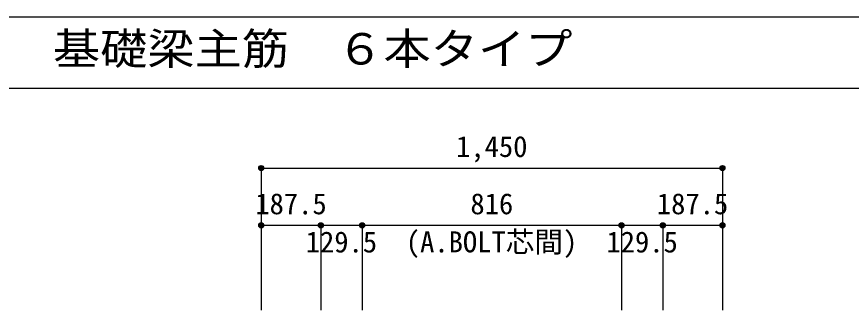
# Model space of a CAD drawing. Units: millimetres at full size, sheet at 1:30. Extents: x -5973 to 5954, y -4195 to 4201.
# Drawn here: x -942 to 1683, y 3278 to 4201 of the extents above; entities that cross this region are included whole.
import ezdxf
from ezdxf.enums import TextEntityAlignment as Align

# ---------------------------------------------------------------- set-up
doc = ezdxf.new("R2010")
doc.units = ezdxf.units.MM
doc.header["$LTSCALE"] = 30
doc.header["$PDMODE"] = 32
doc.header["$PDSIZE"] = 15
for name, color, linetype in [('0-7_文字', 4, 'Continuous'), ('0-D_寸法', 4, 'Continuous'), ('6-7_文字', 7, 'Continuous'), ('F-0_枠', 6, 'Continuous')]:
    doc.layers.add(name, color=color, linetype=linetype)
doc.styles.add('ＭＳ ゴシック', font='')
doc.styles.get('ＭＳ ゴシック').set_extended_font_data('MS Gothic')

msp = doc.modelspace()

# ---------------------------------------------------------------- linework, layer by layer
at = {"layer": '0-D_寸法'}
for p, q in [((-172.56, 3725.34), (-172.56, 3545.34)), ((-172.56, 3725.34), (1277.44, 3725.34)), ((1277.44, 3725.34), (1277.44, 3545.34)), ((-172.56, 3545.34), (-172.56, 3278.3)), ((-172.56, 3545.34), (-172.56, 3278.3)), ((14.94, 3545.34), (-172.56, 3545.34)), ((144.44, 3545.34), (14.94, 3545.34)), ((14.94, 3545.34), (14.94, 3278.3)), ((960.44, 3545.34), (144.44, 3545.34)), ((144.44, 3545.34), (144.44, 3278.3)), ((1089.94, 3545.34), (960.44, 3545.34)), ((960.44, 3545.34), (960.44, 3278.3)), ((1089.94, 3545.34), (1089.94, 3278.3)), ((1277.44, 3545.34), (1089.94, 3545.34)), ((1277.44, 3545.34), (1277.44, 3278.3))]:
    msp.add_line(p, q, dxfattribs=at)
for centre, radius in [((-172.56, 3725.34), 8), ((-172.56, 3725.34), 7.2), ((-172.56, 3725.34), 6.4), ((-172.56, 3725.34), 5.6), ((-172.56, 3725.34), 4.8), ((-172.56, 3725.34), 4), ((-172.56, 3725.34), 3.2), ((-172.56, 3725.34), 2.4), ((-172.56, 3725.34), 1.6), ((1277.44, 3725.34), 8), ((1277.44, 3725.34), 7.2), ((1277.44, 3725.34), 6.4), ((1277.44, 3725.34), 5.6), ((1277.44, 3725.34), 4.8), ((1277.44, 3725.34), 4), ((1277.44, 3725.34), 3.2), ((1277.44, 3725.34), 2.4), ((1277.44, 3725.34), 1.6), ((-172.56, 3725.34), 0.8), ((1277.44, 3725.34), 0.8), ((-172.56, 3545.34), 8), ((-172.56, 3545.34), 7.2), ((-172.56, 3545.34), 6.4), ((-172.56, 3545.34), 5.6), ((-172.56, 3545.34), 4.8), ((-172.56, 3545.34), 4), ((-172.56, 3545.34), 3.2), ((-172.56, 3545.34), 2.4), ((-172.56, 3545.34), 1.6), ((-172.56, 3545.34), 0.8), ((14.94, 3545.34), 8), ((14.94, 3545.34), 7.2), ((14.94, 3545.34), 6.4), ((14.94, 3545.34), 5.6), ((14.94, 3545.34), 4.8), ((14.94, 3545.34), 4), ((14.94, 3545.34), 3.2), ((14.94, 3545.34), 2.4), ((14.94, 3545.34), 1.6), ((14.94, 3545.34), 0.8), ((144.44, 3545.34), 8), ((144.44, 3545.34), 7.2), ((144.44, 3545.34), 6.4), ((144.44, 3545.34), 5.6), ((144.44, 3545.34), 4.8), ((144.44, 3545.34), 4), ((144.44, 3545.34), 3.2), ((144.44, 3545.34), 2.4), ((144.44, 3545.34), 1.6), ((144.44, 3545.34), 0.8), ((960.44, 3545.34), 8), ((960.44, 3545.34), 7.2), ((960.44, 3545.34), 6.4), ((960.44, 3545.34), 5.6), ((960.44, 3545.34), 4.8), ((960.44, 3545.34), 4), ((960.44, 3545.34), 3.2), ((960.44, 3545.34), 2.4), ((960.44, 3545.34), 1.6), ((960.44, 3545.34), 0.8), ((1089.94, 3545.34), 8), ((1089.94, 3545.34), 7.2), ((1089.94, 3545.34), 6.4), ((1089.94, 3545.34), 5.6), ((1089.94, 3545.34), 4.8), ((1089.94, 3545.34), 4), ((1089.94, 3545.34), 3.2), ((1089.94, 3545.34), 2.4), ((1089.94, 3545.34), 1.6), ((1089.94, 3545.34), 0.8), ((1277.44, 3545.34), 8), ((1277.44, 3545.34), 7.2), ((1277.44, 3545.34), 6.4), ((1277.44, 3545.34), 5.6), ((1277.44, 3545.34), 4.8), ((1277.44, 3545.34), 4), ((1277.44, 3545.34), 3.2), ((1277.44, 3545.34), 2.4), ((1277.44, 3545.34), 1.6), ((1277.44, 3545.34), 0.8)]:
    msp.add_circle(centre, radius, dxfattribs=at)
at = {"layer": '0-D_寸法', "color": 7}
for p in [(-172.56, 3725.34), (-172.56, 3725.34), (1277.44, 3725.34), (-172.56, 3545.34), (-172.56, 3545.34), (14.94, 3545.34), (14.94, 3545.34), (144.44, 3545.34), (144.44, 3545.34), (960.44, 3545.34), (960.44, 3545.34), (1089.94, 3545.34), (1089.94, 3545.34), (1277.44, 3545.34), (1277.44, 3545.34)]:
    msp.add_point(p, dxfattribs=at)
at = {"layer": 'F-0_枠'}
msp.add_line((-5972.88, 4201.15), (5954.1, 4201.15), dxfattribs=at)
at = {"layer": 'F-0_枠', "color": 2}
msp.add_line((-5972.88, 3976.15), (3723.6, 3976.15), dxfattribs=at)

# ---------------------------------------------------------------- texts
at = {"layer": '0-7_文字', "style": 'ＭＳ ゴシック'}
msp.add_text('(A.BOLT芯間)', height=65.98, dxfattribs=at).set_placement((281.92, 3440.58), align=Align.BOTTOM_LEFT)
at = {"layer": '0-D_寸法', "style": 'ＭＳ ゴシック'}
for s, p in [('1,450', (439.94, 3740.34)), ('187.5', (-191.31, 3560.34)), ('816', (484.94, 3560.34)), ('187.5', (1071.19, 3560.34)), ('129.5', (-32.81, 3440.34)), ('129.5', (912.69, 3440.34))]:
    msp.add_text(s, height=65.98, dxfattribs=at).set_placement(p, align=Align.BOTTOM_LEFT)
at = {"layer": '6-7_文字', "color": 2, "style": 'ＭＳ ゴシック', "width": 1.1}
msp.add_text('\u3000\u3000基礎梁主筋\u3000６本タイプ', height=98.97, dxfattribs=at).set_placement((-1124.64, 4021.15), align=Align.BOTTOM_LEFT)

doc.saveas('drawing.dxf')
